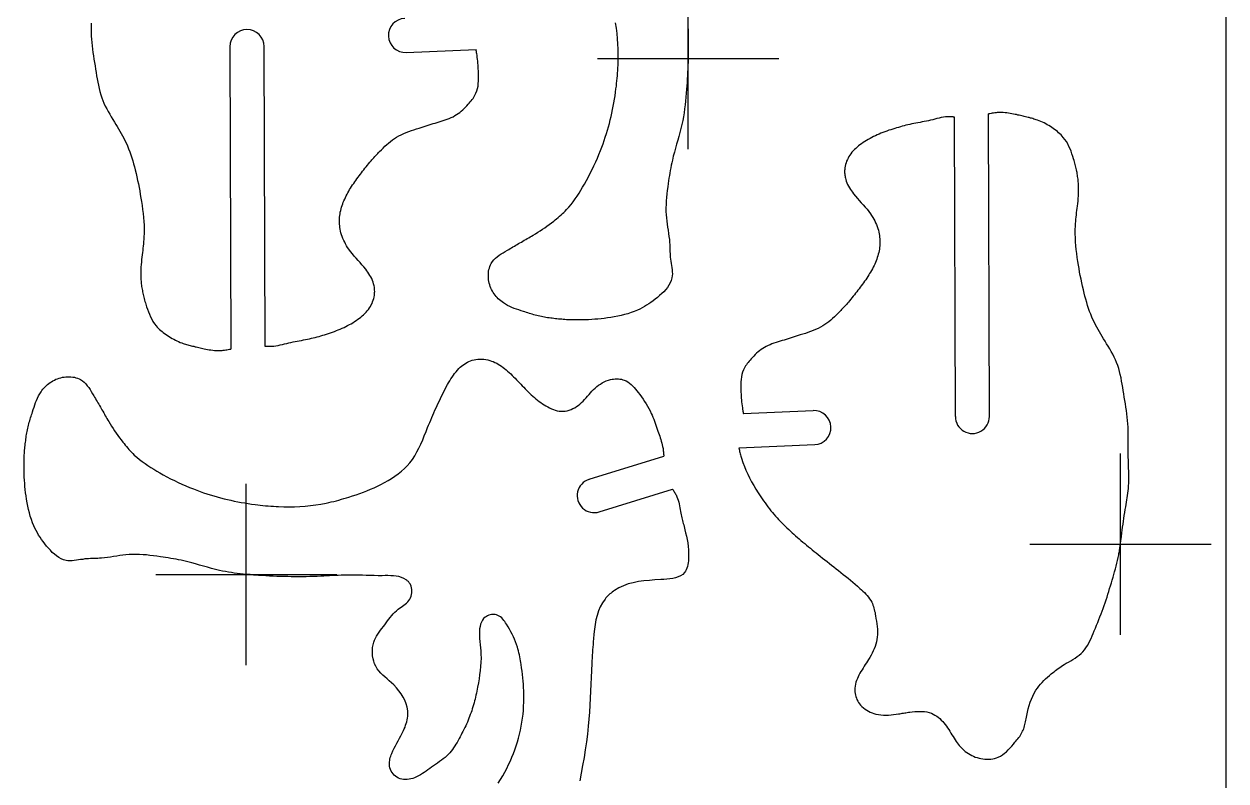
# Model space of a CAD drawing. Extents: x -0.1 to 30, y 0 to 26.6.
# Drawn here: x 16.73 to 30, y 10.55 to 18.9 of the extents above; entities that cross this region are included whole.
import ezdxf

# ---------------------------------------------------------------- set-up
doc = ezdxf.new("R2010")
doc.units = 0
doc.header["$MEASUREMENT"] = 0
doc.header["$PDMODE"] = 2
doc.layers.add('CK_LEVEL_1', color=7, linetype='CONTINUOUS')

msp = doc.modelspace()

# ---------------------------------------------------------------- linework, layer by layer
at = {"layer": 'CK_LEVEL_1', "color": 3, "linetype": 'CONTINUOUS'}
for p, q in [((30, 24), (30, 0)), ((19.006, 18.651), (19.014, 15.314)), ((19.381, 18.652), (19.39, 15.348)), ((20.951, 18.587), (21.722, 18.621)), ((27.013, 14.571), (27.005, 17.874)), ((27.389, 14.572), (27.38, 17.909)), ((25.444, 14.635), (24.673, 14.601)), ((25.46, 14.26), (24.622, 14.223)), ((22.97, 13.878), (23.796, 14.133)), ((23.081, 13.519), (23.891, 13.77))]:
    msp.add_line(p, q, dxfattribs=at)
for points in [[(17.474, 18.912), (17.474, 18.876), (17.474, 18.84), (17.474, 18.804), (17.475, 18.768), (17.477, 18.732), (17.48, 18.696), (17.484, 18.659), (17.488, 18.622), (17.493, 18.586), (17.499, 18.549), (17.505, 18.512), (17.511, 18.476), (17.517, 18.439), (17.523, 18.402), (17.529, 18.367), (17.534, 18.331), (17.54, 18.295), (17.546, 18.26), (17.553, 18.225), (17.561, 18.19), (17.569, 18.155), (17.579, 18.121), (17.59, 18.088), (17.602, 18.056), (17.615, 18.026), (17.629, 17.995), (17.645, 17.965), (17.661, 17.936), (17.678, 17.906), (17.695, 17.877), (17.712, 17.848), (17.73, 17.819), (17.745, 17.794), (17.761, 17.769), (17.776, 17.744), (17.791, 17.718), (17.805, 17.693), (17.82, 17.667), (17.833, 17.641), (17.847, 17.615), (17.859, 17.589), (17.873, 17.557), (17.887, 17.525), (17.899, 17.492), (17.911, 17.459), (17.922, 17.426), (17.932, 17.392), (17.942, 17.359), (17.951, 17.325), (17.959, 17.291), (17.969, 17.252), (17.978, 17.214), (17.986, 17.175), (17.995, 17.137), (18.002, 17.098), (18.01, 17.059), (18.016, 17.02), (18.023, 16.981), (18.029, 16.942), (18.036, 16.898), (18.041, 16.855), (18.047, 16.811), (18.051, 16.767), (18.054, 16.723), (18.057, 16.68), (18.058, 16.636), (18.058, 16.592), (18.056, 16.548), (18.055, 16.524), (18.053, 16.5), (18.051, 16.476), (18.048, 16.451), (18.045, 16.427), (18.043, 16.403), (18.04, 16.379), (18.037, 16.354), (18.034, 16.33), (18.031, 16.302), (18.028, 16.274), (18.025, 16.246), (18.023, 16.218), (18.022, 16.19), (18.021, 16.162), (18.021, 16.134), (18.021, 16.106), (18.023, 16.078), (18.024, 16.063), (18.026, 16.048), (18.027, 16.034), (18.029, 16.019), (18.031, 16.005), (18.033, 15.99), (18.036, 15.976), (18.039, 15.962), (18.041, 15.947), (18.045, 15.932), (18.048, 15.917), (18.052, 15.901), (18.055, 15.886), (18.059, 15.871), (18.063, 15.856), (18.067, 15.841), (18.072, 15.826), (18.076, 15.81), (18.085, 15.782), (18.094, 15.754), (18.105, 15.726), (18.116, 15.698), (18.128, 15.671), (18.142, 15.645), (18.156, 15.62), (18.172, 15.595), (18.19, 15.572), (18.202, 15.558), (18.215, 15.545), (18.228, 15.532), (18.242, 15.52), (18.256, 15.508), (18.27, 15.497), (18.285, 15.486), (18.301, 15.475), (18.316, 15.464), (18.333, 15.453), (18.35, 15.443), (18.367, 15.433), (18.385, 15.423), (18.403, 15.414), (18.421, 15.405), (18.439, 15.397), (18.457, 15.389), (18.476, 15.382), (18.489, 15.378), (18.501, 15.373), (18.514, 15.369), (18.527, 15.365), (18.54, 15.362), (18.553, 15.358), (18.566, 15.355), (18.579, 15.352), (18.592, 15.348), (18.606, 15.345), (18.62, 15.341), (18.634, 15.338), (18.649, 15.335), (18.663, 15.331), (18.677, 15.328), (18.691, 15.325), (18.706, 15.322), (18.72, 15.319), (18.739, 15.315), (18.758, 15.311), (18.777, 15.308), (18.796, 15.305), (18.815, 15.303), (18.834, 15.3), (18.853, 15.299), (18.872, 15.298), (18.891, 15.298), (18.905, 15.299), (18.918, 15.3), (18.932, 15.301), (18.946, 15.303), (18.96, 15.305), (18.973, 15.307), (18.987, 15.309), (19.001, 15.312), (19.014, 15.314)], [(24.059, 18.912), (24.06, 18.871), (24.062, 18.83), (24.063, 18.79), (24.064, 18.749), (24.064, 18.708), (24.065, 18.668), (24.065, 18.627), (24.064, 18.587), (24.064, 18.546), (24.064, 18.543), (24.064, 18.54), (24.063, 18.538), (24.063, 18.535), (24.063, 18.532), (24.063, 18.529), (24.063, 18.526), (24.063, 18.523), (24.063, 18.52)], [(19.39, 15.348), (19.395, 15.348), (19.401, 15.347), (19.407, 15.347), (19.412, 15.346), (19.418, 15.346), (19.424, 15.345), (19.429, 15.345), (19.435, 15.345), (19.441, 15.345), (19.465, 15.345), (19.489, 15.347), (19.513, 15.35), (19.537, 15.355), (19.56, 15.36), (19.584, 15.365), (19.608, 15.371), (19.632, 15.377), (19.655, 15.383), (19.679, 15.388), (19.702, 15.393), (19.725, 15.398), (19.748, 15.402), (19.771, 15.407), (19.794, 15.411), (19.817, 15.415), (19.84, 15.42), (19.863, 15.425), (19.884, 15.429), (19.905, 15.434), (19.926, 15.439), (19.947, 15.444), (19.968, 15.45), (19.989, 15.455), (20.009, 15.461), (20.03, 15.467), (20.051, 15.473), (20.073, 15.48), (20.095, 15.487), (20.116, 15.495), (20.138, 15.502), (20.159, 15.51), (20.181, 15.519), (20.202, 15.527), (20.223, 15.536), (20.244, 15.545), (20.265, 15.554), (20.285, 15.564), (20.304, 15.574), (20.324, 15.584), (20.343, 15.595), (20.362, 15.606), (20.381, 15.618), (20.4, 15.63), (20.418, 15.643), (20.434, 15.655), (20.45, 15.667), (20.466, 15.68), (20.481, 15.693), (20.495, 15.707), (20.509, 15.721), (20.522, 15.737), (20.535, 15.752), (20.546, 15.769), (20.556, 15.785), (20.565, 15.801), (20.574, 15.818), (20.581, 15.835), (20.587, 15.853), (20.593, 15.871), (20.597, 15.889), (20.6, 15.908), (20.603, 15.926), (20.603, 15.938), (20.604, 15.951), (20.603, 15.963), (20.603, 15.975), (20.601, 15.987), (20.6, 15.999), (20.598, 16.011), (20.595, 16.023), (20.592, 16.035), (20.586, 16.054), (20.579, 16.073), (20.57, 16.092), (20.561, 16.11), (20.551, 16.128), (20.54, 16.145), (20.529, 16.162), (20.517, 16.179), (20.505, 16.195), (20.484, 16.221), (20.463, 16.245), (20.442, 16.269), (20.42, 16.293), (20.399, 16.317), (20.377, 16.341), (20.357, 16.366), (20.337, 16.391), (20.318, 16.417), (20.305, 16.435), (20.293, 16.454), (20.282, 16.474), (20.272, 16.494), (20.262, 16.514), (20.253, 16.534), (20.245, 16.555), (20.238, 16.576), (20.231, 16.598), (20.227, 16.617), (20.223, 16.636), (20.22, 16.655), (20.217, 16.674), (20.215, 16.693), (20.214, 16.712), (20.214, 16.731), (20.215, 16.751), (20.216, 16.77), (20.218, 16.788), (20.221, 16.807), (20.224, 16.826), (20.228, 16.844), (20.233, 16.862), (20.238, 16.88), (20.243, 16.898), (20.25, 16.916), (20.256, 16.934), (20.264, 16.952), (20.272, 16.97), (20.28, 16.988), (20.289, 17.005), (20.298, 17.023), (20.307, 17.04), (20.317, 17.057), (20.327, 17.074), (20.338, 17.091), (20.349, 17.108), (20.36, 17.125), (20.372, 17.143), (20.384, 17.159), (20.396, 17.176), (20.408, 17.193), (20.42, 17.21), (20.432, 17.226), (20.445, 17.243), (20.458, 17.26), (20.47, 17.276), (20.483, 17.293), (20.496, 17.309), (20.509, 17.326), (20.523, 17.342), (20.536, 17.358), (20.549, 17.375), (20.563, 17.391), (20.573, 17.402), (20.584, 17.414), (20.594, 17.426), (20.604, 17.438), (20.615, 17.449), (20.626, 17.461), (20.637, 17.472), (20.647, 17.484), (20.658, 17.495), (20.677, 17.514), (20.697, 17.533), (20.717, 17.552), (20.737, 17.571), (20.757, 17.588), (20.778, 17.605), (20.8, 17.622), (20.822, 17.637), (20.845, 17.652), (20.871, 17.666), (20.897, 17.68), (20.924, 17.692), (20.952, 17.704), (20.98, 17.715), (21.008, 17.725), (21.037, 17.734), (21.065, 17.744), (21.094, 17.753), (21.116, 17.76), (21.138, 17.767), (21.16, 17.774), (21.182, 17.781), (21.205, 17.788), (21.227, 17.795), (21.249, 17.802), (21.271, 17.808), (21.293, 17.815), (21.316, 17.822), (21.338, 17.829), (21.361, 17.836), (21.383, 17.843), (21.405, 17.851), (21.427, 17.859), (21.448, 17.868), (21.469, 17.878), (21.489, 17.89), (21.507, 17.901), (21.525, 17.913), (21.542, 17.926), (21.559, 17.939), (21.575, 17.954), (21.591, 17.969), (21.607, 17.984), (21.622, 18), (21.637, 18.016), (21.648, 18.029), (21.659, 18.041), (21.669, 18.054), (21.679, 18.067), (21.689, 18.081), (21.698, 18.094), (21.706, 18.108), (21.714, 18.123), (21.721, 18.137), (21.731, 18.163), (21.738, 18.189), (21.744, 18.215), (21.747, 18.243), (21.749, 18.271), (21.75, 18.299), (21.75, 18.327), (21.749, 18.355), (21.748, 18.383), (21.747, 18.405), (21.746, 18.427), (21.744, 18.448), (21.742, 18.469), (21.741, 18.491), (21.738, 18.512), (21.736, 18.533), (21.733, 18.554), (21.73, 18.575), (21.729, 18.58), (21.728, 18.586), (21.727, 18.591), (21.726, 18.596), (21.726, 18.601), (21.725, 18.606), (21.724, 18.611), (21.723, 18.616), (21.722, 18.621)], [(28.835, 13.163), (28.837, 13.177), (28.839, 13.191), (28.84, 13.204), (28.842, 13.218), (28.844, 13.231), (28.846, 13.245), (28.847, 13.258), (28.849, 13.272), (28.851, 13.286), (28.855, 13.318), (28.859, 13.35), (28.864, 13.383), (28.869, 13.415), (28.873, 13.447), (28.878, 13.479), (28.883, 13.512), (28.889, 13.544), (28.894, 13.576), (28.898, 13.601), (28.902, 13.626), (28.906, 13.651), (28.91, 13.675), (28.914, 13.7), (28.918, 13.725), (28.921, 13.75), (28.923, 13.775), (28.926, 13.8), (28.928, 13.841), (28.929, 13.881), (28.929, 13.922), (28.928, 13.963), (28.926, 14.003), (28.925, 14.044), (28.923, 14.085), (28.922, 14.126), (28.92, 14.167), (28.92, 14.203), (28.92, 14.239), (28.92, 14.275), (28.921, 14.311), (28.921, 14.347), (28.921, 14.383), (28.92, 14.419), (28.919, 14.454), (28.917, 14.49), (28.914, 14.527), (28.911, 14.564), (28.906, 14.6), (28.901, 14.637), (28.896, 14.674), (28.89, 14.71), (28.884, 14.747), (28.878, 14.784), (28.872, 14.82), (28.866, 14.856), (28.86, 14.892), (28.855, 14.927), (28.848, 14.962), (28.842, 14.998), (28.834, 15.033), (28.825, 15.067), (28.816, 15.101), (28.805, 15.135), (28.793, 15.166), (28.779, 15.197), (28.765, 15.227), (28.75, 15.257), (28.734, 15.287), (28.717, 15.316), (28.7, 15.345), (28.682, 15.374), (28.665, 15.403), (28.649, 15.428), (28.634, 15.454), (28.619, 15.479), (28.604, 15.504), (28.589, 15.53), (28.575, 15.555), (28.561, 15.581), (28.548, 15.607), (28.535, 15.634), (28.521, 15.665), (28.508, 15.698), (28.495, 15.73), (28.484, 15.763), (28.473, 15.797), (28.463, 15.83), (28.453, 15.864), (28.444, 15.898), (28.435, 15.932), (28.426, 15.97), (28.417, 16.009), (28.408, 16.047), (28.4, 16.086), (28.392, 16.125), (28.385, 16.164), (28.378, 16.203), (28.372, 16.242), (28.365, 16.281), (28.359, 16.324), (28.353, 16.368), (28.348, 16.412), (28.344, 16.455), (28.34, 16.499), (28.338, 16.543), (28.337, 16.587), (28.337, 16.631), (28.338, 16.674), (28.34, 16.699), (28.342, 16.723), (28.344, 16.747), (28.346, 16.771), (28.349, 16.795), (28.352, 16.82), (28.355, 16.844), (28.358, 16.868), (28.361, 16.892), (28.364, 16.92), (28.367, 16.948), (28.369, 16.976), (28.371, 17.005), (28.373, 17.033), (28.374, 17.061), (28.374, 17.089), (28.373, 17.117), (28.372, 17.145), (28.37, 17.16), (28.369, 17.174), (28.367, 17.189), (28.365, 17.203), (28.363, 17.218), (28.361, 17.232), (28.359, 17.247), (28.356, 17.261), (28.353, 17.275), (28.35, 17.291), (28.347, 17.306), (28.343, 17.321), (28.339, 17.336), (28.335, 17.351), (28.331, 17.367), (28.327, 17.382), (28.323, 17.397), (28.318, 17.412), (28.31, 17.441), (28.3, 17.469), (28.29, 17.497), (28.279, 17.524), (28.266, 17.551), (28.253, 17.578), (28.238, 17.603), (28.222, 17.627), (28.204, 17.65), (28.192, 17.664), (28.18, 17.677), (28.166, 17.69), (28.153, 17.702), (28.139, 17.714), (28.124, 17.726), (28.109, 17.737), (28.094, 17.748), (28.079, 17.758), (28.062, 17.769), (28.044, 17.78), (28.027, 17.79), (28.01, 17.799), (27.992, 17.809), (27.974, 17.817), (27.956, 17.826), (27.937, 17.833), (27.919, 17.841), (27.906, 17.845), (27.893, 17.849), (27.88, 17.853), (27.868, 17.857), (27.855, 17.861), (27.842, 17.864), (27.829, 17.868), (27.816, 17.871), (27.803, 17.874), (27.789, 17.878), (27.774, 17.881), (27.76, 17.885), (27.746, 17.888), (27.732, 17.891), (27.717, 17.894), (27.703, 17.897), (27.689, 17.901), (27.674, 17.904), (27.656, 17.907), (27.637, 17.911), (27.618, 17.914), (27.599, 17.917), (27.58, 17.92), (27.561, 17.922), (27.542, 17.923), (27.523, 17.924), (27.504, 17.924), (27.49, 17.924), (27.476, 17.923), (27.462, 17.921), (27.449, 17.92), (27.435, 17.918), (27.421, 17.916), (27.408, 17.913), (27.394, 17.911), (27.38, 17.909)], [(27.005, 17.874), (26.999, 17.875), (26.994, 17.875), (26.988, 17.876), (26.982, 17.876), (26.977, 17.877), (26.971, 17.877), (26.965, 17.878), (26.96, 17.878), (26.954, 17.878), (26.93, 17.877), (26.906, 17.876), (26.882, 17.872), (26.858, 17.868), (26.834, 17.863), (26.81, 17.857), (26.787, 17.851), (26.763, 17.845), (26.739, 17.84), (26.716, 17.834), (26.693, 17.829), (26.67, 17.825), (26.647, 17.82), (26.623, 17.816), (26.6, 17.812), (26.577, 17.807), (26.554, 17.803), (26.531, 17.798), (26.51, 17.793), (26.489, 17.789), (26.468, 17.784), (26.447, 17.778), (26.427, 17.773), (26.406, 17.767), (26.385, 17.761), (26.364, 17.755), (26.344, 17.749), (26.322, 17.742), (26.3, 17.735), (26.278, 17.728), (26.257, 17.72), (26.235, 17.712), (26.214, 17.704), (26.192, 17.695), (26.171, 17.687), (26.15, 17.677), (26.13, 17.668), (26.11, 17.659), (26.09, 17.649), (26.071, 17.638), (26.051, 17.628), (26.032, 17.616), (26.013, 17.605), (25.995, 17.593), (25.976, 17.58), (25.96, 17.568), (25.944, 17.556), (25.929, 17.543), (25.914, 17.529), (25.899, 17.516), (25.885, 17.501), (25.872, 17.486), (25.86, 17.47), (25.848, 17.454), (25.838, 17.438), (25.829, 17.422), (25.821, 17.405), (25.813, 17.387), (25.807, 17.37), (25.802, 17.352), (25.797, 17.333), (25.794, 17.315), (25.792, 17.296), (25.791, 17.284), (25.791, 17.272), (25.791, 17.26), (25.792, 17.247), (25.793, 17.235), (25.795, 17.223), (25.797, 17.211), (25.8, 17.199), (25.803, 17.187), (25.809, 17.168), (25.816, 17.149), (25.824, 17.131), (25.833, 17.112), (25.843, 17.095), (25.854, 17.077), (25.866, 17.06), (25.877, 17.044), (25.89, 17.027), (25.91, 17.002), (25.931, 16.977), (25.953, 16.953), (25.974, 16.929), (25.996, 16.905), (26.017, 16.881), (26.038, 16.857), (26.058, 16.831), (26.077, 16.806), (26.089, 16.787), (26.101, 16.768), (26.112, 16.749), (26.123, 16.729), (26.133, 16.709), (26.142, 16.688), (26.15, 16.667), (26.157, 16.646), (26.163, 16.625), (26.168, 16.606), (26.172, 16.587), (26.175, 16.568), (26.177, 16.549), (26.179, 16.53), (26.18, 16.51), (26.18, 16.491), (26.18, 16.472), (26.179, 16.453), (26.177, 16.434), (26.174, 16.416), (26.171, 16.397), (26.167, 16.379), (26.162, 16.36), (26.157, 16.342), (26.151, 16.324), (26.145, 16.307), (26.138, 16.289), (26.131, 16.271), (26.123, 16.253), (26.115, 16.235), (26.106, 16.217), (26.097, 16.2), (26.087, 16.182), (26.077, 16.165), (26.067, 16.148), (26.057, 16.132), (26.046, 16.114), (26.034, 16.097), (26.023, 16.08), (26.011, 16.063), (25.999, 16.046), (25.987, 16.029), (25.975, 16.013), (25.962, 15.996), (25.95, 15.98), (25.937, 15.963), (25.924, 15.946), (25.911, 15.93), (25.898, 15.913), (25.885, 15.897), (25.872, 15.88), (25.859, 15.864), (25.845, 15.848), (25.832, 15.832), (25.821, 15.82), (25.811, 15.808), (25.801, 15.797), (25.79, 15.785), (25.779, 15.773), (25.769, 15.762), (25.758, 15.75), (25.747, 15.739), (25.736, 15.728), (25.717, 15.708), (25.698, 15.689), (25.678, 15.67), (25.658, 15.652), (25.637, 15.634), (25.616, 15.617), (25.595, 15.601), (25.573, 15.585), (25.55, 15.571), (25.524, 15.556), (25.497, 15.543), (25.47, 15.53), (25.443, 15.519), (25.415, 15.508), (25.386, 15.498), (25.358, 15.488), (25.329, 15.479), (25.301, 15.47), (25.278, 15.463), (25.256, 15.456), (25.234, 15.449), (25.212, 15.442), (25.19, 15.435), (25.168, 15.428), (25.146, 15.421), (25.123, 15.414), (25.101, 15.408), (25.079, 15.401), (25.056, 15.394), (25.034, 15.387), (25.011, 15.38), (24.989, 15.372), (24.968, 15.363), (24.946, 15.354), (24.926, 15.344), (24.905, 15.333), (24.887, 15.322), (24.869, 15.31), (24.852, 15.297), (24.835, 15.283), (24.819, 15.269), (24.803, 15.254), (24.788, 15.238), (24.773, 15.223), (24.758, 15.206), (24.747, 15.194), (24.736, 15.181), (24.725, 15.168), (24.715, 15.155), (24.706, 15.142), (24.696, 15.128), (24.688, 15.114), (24.68, 15.1), (24.673, 15.085), (24.664, 15.06), (24.656, 15.034), (24.651, 15.007), (24.647, 14.98), (24.645, 14.952), (24.644, 14.924), (24.644, 14.896), (24.645, 14.867), (24.646, 14.839), (24.648, 14.818), (24.649, 14.796), (24.65, 14.774), (24.652, 14.753), (24.654, 14.732), (24.656, 14.711), (24.659, 14.689), (24.662, 14.668), (24.665, 14.647), (24.666, 14.642), (24.666, 14.637), (24.667, 14.632), (24.668, 14.627), (24.669, 14.622), (24.67, 14.616), (24.671, 14.611), (24.672, 14.606), (24.673, 14.601)], [(23.891, 13.77), (23.897, 13.761), (23.903, 13.752), (23.908, 13.742), (23.914, 13.733), (23.919, 13.724), (23.925, 13.714), (23.93, 13.705), (23.934, 13.695), (23.939, 13.685), (23.946, 13.666), (23.953, 13.646), (23.959, 13.626), (23.964, 13.606), (23.968, 13.586), (23.972, 13.565), (23.976, 13.544), (23.98, 13.524), (23.984, 13.503), (23.988, 13.487), (23.991, 13.47), (23.995, 13.454), (23.999, 13.438), (24.002, 13.422), (24.006, 13.406), (24.01, 13.39), (24.014, 13.375), (24.018, 13.359), (24.028, 13.322), (24.036, 13.286), (24.045, 13.25), (24.052, 13.213), (24.059, 13.176), (24.064, 13.138), (24.067, 13.1), (24.069, 13.061), (24.069, 13.021), (24.068, 13), (24.066, 12.979), (24.064, 12.958), (24.06, 12.937), (24.055, 12.917), (24.049, 12.898), (24.042, 12.88), (24.033, 12.863), (24.022, 12.848), (24.003, 12.829), (23.98, 12.813), (23.954, 12.801), (23.925, 12.792), (23.895, 12.785), (23.863, 12.78), (23.829, 12.777), (23.795, 12.774), (23.762, 12.772), (23.697, 12.768), (23.635, 12.763), (23.574, 12.757), (23.515, 12.749), (23.458, 12.737), (23.403, 12.723), (23.35, 12.704), (23.299, 12.68), (23.25, 12.651), (23.238, 12.642), (23.225, 12.633), (23.213, 12.623), (23.2, 12.613), (23.189, 12.603), (23.177, 12.592), (23.166, 12.58), (23.156, 12.569), (23.146, 12.557), (23.117, 12.516), (23.093, 12.472), (23.073, 12.425), (23.058, 12.377), (23.046, 12.327), (23.036, 12.275), (23.029, 12.223), (23.023, 12.171), (23.019, 12.119), (23.016, 12.088), (23.014, 12.057), (23.011, 12.027), (23.009, 11.996), (23.007, 11.966), (23.005, 11.936), (23.003, 11.906), (23.002, 11.876), (23, 11.846), (22.996, 11.769), (22.993, 11.693), (22.989, 11.616), (22.986, 11.539), (22.982, 11.462), (22.978, 11.385), (22.973, 11.308), (22.967, 11.231), (22.96, 11.154), (22.951, 11.067), (22.94, 10.98), (22.927, 10.894), (22.914, 10.808), (22.899, 10.722), (22.884, 10.636), (22.868, 10.55)], [(21.968, 10.527), (21.993, 10.566), (22.017, 10.607), (22.039, 10.647), (22.061, 10.688), (22.082, 10.73), (22.101, 10.771), (22.119, 10.812), (22.136, 10.853), (22.152, 10.895), (22.166, 10.937), (22.18, 10.98), (22.192, 11.023), (22.203, 11.066), (22.213, 11.109), (22.222, 11.153), (22.229, 11.197), (22.236, 11.241), (22.241, 11.285), (22.245, 11.329), (22.247, 11.374), (22.249, 11.418), (22.25, 11.463), (22.25, 11.507), (22.249, 11.543), (22.247, 11.58), (22.245, 11.616), (22.242, 11.652), (22.238, 11.689), (22.234, 11.725), (22.23, 11.761), (22.225, 11.797), (22.22, 11.834), (22.216, 11.855), (22.213, 11.877), (22.209, 11.899), (22.205, 11.921), (22.2, 11.942), (22.195, 11.964), (22.19, 11.985), (22.185, 12.006), (22.179, 12.027), (22.169, 12.056), (22.159, 12.084), (22.148, 12.113), (22.135, 12.141), (22.122, 12.168), (22.108, 12.196), (22.093, 12.223), (22.076, 12.251), (22.059, 12.278), (22.049, 12.293), (22.039, 12.308), (22.028, 12.322), (22.017, 12.335), (22.005, 12.348), (21.992, 12.359), (21.979, 12.368), (21.964, 12.376), (21.949, 12.382), (21.935, 12.385), (21.921, 12.387), (21.906, 12.387), (21.891, 12.385), (21.877, 12.382), (21.863, 12.378), (21.849, 12.373), (21.836, 12.366), (21.824, 12.358), (21.806, 12.342), (21.792, 12.323), (21.781, 12.302), (21.772, 12.279), (21.766, 12.254), (21.762, 12.228), (21.759, 12.202), (21.759, 12.176), (21.759, 12.149), (21.76, 12.131), (21.761, 12.113), (21.763, 12.096), (21.765, 12.078), (21.767, 12.061), (21.769, 12.044), (21.771, 12.027), (21.772, 12.01), (21.774, 11.993), (21.776, 11.949), (21.777, 11.904), (21.776, 11.859), (21.773, 11.813), (21.768, 11.768), (21.762, 11.722), (21.756, 11.677), (21.748, 11.631), (21.74, 11.586), (21.735, 11.564), (21.731, 11.542), (21.726, 11.52), (21.721, 11.498), (21.716, 11.476), (21.711, 11.454), (21.706, 11.433), (21.7, 11.411), (21.694, 11.389), (21.688, 11.368), (21.681, 11.346), (21.674, 11.325), (21.667, 11.304), (21.659, 11.283), (21.651, 11.261), (21.643, 11.241), (21.635, 11.22), (21.626, 11.199), (21.617, 11.178), (21.608, 11.158), (21.598, 11.138), (21.588, 11.117), (21.578, 11.097), (21.567, 11.077), (21.557, 11.057), (21.546, 11.037), (21.535, 11.017), (21.523, 10.997), (21.512, 10.976), (21.5, 10.956), (21.488, 10.936), (21.475, 10.917), (21.462, 10.898), (21.448, 10.88), (21.433, 10.862), (21.418, 10.845), (21.399, 10.827), (21.38, 10.81), (21.36, 10.794), (21.339, 10.778), (21.318, 10.763), (21.296, 10.748), (21.274, 10.733), (21.253, 10.718), (21.231, 10.703), (21.211, 10.688), (21.191, 10.674), (21.171, 10.659), (21.151, 10.645), (21.131, 10.631), (21.11, 10.618), (21.088, 10.605), (21.066, 10.594), (21.043, 10.585), (21.023, 10.578), (21.004, 10.572), (20.983, 10.568), (20.963, 10.566), (20.943, 10.565), (20.922, 10.566), (20.903, 10.569), (20.884, 10.574), (20.865, 10.581), (20.849, 10.59), (20.834, 10.601), (20.82, 10.614), (20.807, 10.628), (20.796, 10.643), (20.786, 10.659), (20.778, 10.676), (20.772, 10.694), (20.768, 10.712), (20.766, 10.728), (20.766, 10.744), (20.767, 10.76), (20.769, 10.776), (20.772, 10.791), (20.776, 10.807), (20.781, 10.823), (20.786, 10.838), (20.792, 10.853), (20.805, 10.882), (20.818, 10.911), (20.833, 10.939), (20.848, 10.967), (20.863, 10.994), (20.878, 11.021), (20.893, 11.049), (20.907, 11.077), (20.921, 11.105), (20.93, 11.125), (20.938, 11.144), (20.945, 11.164), (20.952, 11.183), (20.958, 11.204), (20.962, 11.224), (20.966, 11.244), (20.969, 11.264), (20.97, 11.285), (20.968, 11.324), (20.962, 11.363), (20.951, 11.402), (20.936, 11.44), (20.917, 11.476), (20.895, 11.512), (20.87, 11.546), (20.843, 11.579), (20.814, 11.609), (20.79, 11.632), (20.765, 11.654), (20.741, 11.676), (20.716, 11.697), (20.693, 11.718), (20.671, 11.74), (20.65, 11.764), (20.631, 11.788), (20.615, 11.815), (20.603, 11.841), (20.593, 11.87), (20.585, 11.899), (20.58, 11.929), (20.578, 11.96), (20.578, 11.991), (20.581, 12.021), (20.586, 12.051), (20.594, 12.08), (20.603, 12.104), (20.614, 12.127), (20.625, 12.149), (20.639, 12.171), (20.653, 12.192), (20.668, 12.213), (20.683, 12.233), (20.699, 12.254), (20.714, 12.274), (20.729, 12.294), (20.745, 12.315), (20.76, 12.335), (20.776, 12.355), (20.792, 12.374), (20.809, 12.393), (20.826, 12.411), (20.844, 12.428), (20.864, 12.444), (20.879, 12.456), (20.894, 12.467), (20.91, 12.478), (20.925, 12.489), (20.94, 12.501), (20.954, 12.513), (20.968, 12.526), (20.98, 12.54), (20.99, 12.555), (20.999, 12.571), (21.005, 12.589), (21.01, 12.607), (21.014, 12.626), (21.015, 12.645), (21.014, 12.664), (21.011, 12.682), (21.006, 12.7), (20.998, 12.717), (20.994, 12.724), (20.99, 12.73), (20.985, 12.737), (20.98, 12.743), (20.975, 12.749), (20.969, 12.754), (20.963, 12.759), (20.957, 12.764), (20.951, 12.769), (20.926, 12.784), (20.899, 12.796), (20.871, 12.804), (20.842, 12.809), (20.812, 12.813), (20.781, 12.814), (20.75, 12.815), (20.718, 12.815), (20.687, 12.814), (20.642, 12.814), (20.598, 12.815), (20.555, 12.816), (20.511, 12.817), (20.469, 12.819), (20.426, 12.82), (20.384, 12.821), (20.341, 12.821), (20.299, 12.821), (20.267, 12.821), (20.235, 12.82), (20.202, 12.818), (20.17, 12.817), (20.138, 12.815), (20.106, 12.814), (20.073, 12.812), (20.041, 12.81), (20.009, 12.809), (19.968, 12.807), (19.927, 12.805), (19.887, 12.804), (19.846, 12.803), (19.805, 12.803), (19.765, 12.803), (19.724, 12.803), (19.683, 12.803), (19.643, 12.804), (19.602, 12.804), (19.562, 12.806), (19.522, 12.807), (19.481, 12.809), (19.441, 12.811), (19.4, 12.813), (19.36, 12.816), (19.319, 12.818), (19.279, 12.821), (19.269, 12.822), (19.258, 12.823), (19.248, 12.824), (19.238, 12.825), (19.228, 12.826), (19.217, 12.826), (19.207, 12.827), (19.197, 12.828), (19.186, 12.829)]]:
    msp.add_lwpolyline(points, dxfattribs=at)
at = {"layer": 'CK_LEVEL_1', "color": 1, "linetype": 'CONTINUOUS'}
for points in [[(24.063, 18.52), (24.062, 18.483), (24.061, 18.445), (24.059, 18.408), (24.058, 18.37), (24.056, 18.333), (24.053, 18.295), (24.051, 18.257), (24.049, 18.22), (24.046, 18.182), (24.042, 18.139), (24.039, 18.095), (24.034, 18.051), (24.03, 18.008), (24.024, 17.965), (24.018, 17.921), (24.011, 17.878), (24.003, 17.835), (23.994, 17.793), (23.984, 17.749), (23.972, 17.705), (23.96, 17.661), (23.948, 17.618), (23.935, 17.574), (23.923, 17.531), (23.911, 17.487), (23.899, 17.443), (23.889, 17.399), (23.882, 17.371), (23.876, 17.343), (23.871, 17.314), (23.866, 17.285), (23.861, 17.257), (23.856, 17.228), (23.852, 17.199), (23.848, 17.17), (23.843, 17.141), (23.838, 17.103), (23.833, 17.065), (23.828, 17.026), (23.824, 16.988), (23.821, 16.949), (23.819, 16.911), (23.818, 16.872), (23.818, 16.834), (23.82, 16.795), (23.823, 16.761), (23.827, 16.727), (23.831, 16.693), (23.836, 16.659), (23.842, 16.625), (23.847, 16.591), (23.852, 16.558), (23.856, 16.524), (23.859, 16.49), (23.86, 16.47), (23.861, 16.45), (23.862, 16.429), (23.862, 16.409), (23.863, 16.389), (23.864, 16.369), (23.865, 16.348), (23.866, 16.328), (23.869, 16.307), (23.872, 16.284), (23.876, 16.26), (23.879, 16.236), (23.883, 16.213), (23.886, 16.19), (23.888, 16.166), (23.889, 16.144), (23.888, 16.121), (23.885, 16.099), (23.877, 16.072), (23.866, 16.045), (23.852, 16.02), (23.835, 15.995), (23.816, 15.971), (23.795, 15.948), (23.772, 15.926), (23.749, 15.905), (23.725, 15.884), (23.701, 15.865), (23.677, 15.847), (23.653, 15.83), (23.629, 15.813), (23.605, 15.798), (23.58, 15.783), (23.555, 15.769), (23.529, 15.756), (23.503, 15.744), (23.469, 15.73), (23.433, 15.717), (23.397, 15.705), (23.36, 15.695), (23.323, 15.685), (23.286, 15.677), (23.248, 15.67), (23.21, 15.664), (23.172, 15.658), (23.137, 15.653), (23.103, 15.649), (23.068, 15.646), (23.034, 15.643), (23, 15.641), (22.965, 15.639), (22.931, 15.637), (22.896, 15.636), (22.861, 15.636), (22.844, 15.636), (22.826, 15.636), (22.809, 15.636), (22.791, 15.636), (22.773, 15.637), (22.756, 15.638), (22.738, 15.638), (22.721, 15.639), (22.703, 15.64), (22.685, 15.641), (22.668, 15.643), (22.65, 15.644), (22.633, 15.646), (22.615, 15.648), (22.598, 15.649), (22.581, 15.652), (22.563, 15.654), (22.546, 15.656), (22.529, 15.659), (22.511, 15.661), (22.494, 15.664), (22.477, 15.667), (22.46, 15.67), (22.443, 15.674), (22.426, 15.678), (22.409, 15.681), (22.392, 15.685), (22.376, 15.69), (22.36, 15.694), (22.343, 15.699), (22.327, 15.704), (22.311, 15.709), (22.294, 15.714), (22.278, 15.719), (22.262, 15.724), (22.246, 15.729), (22.22, 15.738), (22.194, 15.746), (22.169, 15.755), (22.144, 15.764), (22.119, 15.774), (22.094, 15.785), (22.07, 15.797), (22.047, 15.81), (22.024, 15.824), (22.009, 15.835), (21.995, 15.846), (21.982, 15.857), (21.968, 15.869), (21.956, 15.882), (21.944, 15.896), (21.932, 15.91), (21.922, 15.924), (21.912, 15.939), (21.902, 15.955), (21.894, 15.971), (21.886, 15.988), (21.879, 16.006), (21.873, 16.023), (21.868, 16.042), (21.864, 16.06), (21.861, 16.079), (21.859, 16.098), (21.858, 16.116), (21.858, 16.135), (21.859, 16.154), (21.861, 16.173), (21.864, 16.191), (21.869, 16.209), (21.874, 16.227), (21.881, 16.244), (21.889, 16.26), (21.903, 16.28), (21.919, 16.3), (21.937, 16.318), (21.957, 16.334), (21.978, 16.35), (22, 16.364), (22.022, 16.378), (22.045, 16.392), (22.068, 16.405), (22.084, 16.415), (22.099, 16.424), (22.115, 16.433), (22.13, 16.442), (22.146, 16.451), (22.161, 16.46), (22.176, 16.469), (22.192, 16.478), (22.207, 16.487), (22.223, 16.496), (22.239, 16.506), (22.255, 16.515), (22.272, 16.524), (22.288, 16.533), (22.304, 16.542), (22.32, 16.552), (22.336, 16.561), (22.352, 16.57), (22.378, 16.586), (22.404, 16.603), (22.43, 16.619), (22.455, 16.636), (22.481, 16.654), (22.505, 16.672), (22.53, 16.69), (22.555, 16.708), (22.579, 16.727), (22.595, 16.74), (22.612, 16.753), (22.628, 16.767), (22.644, 16.781), (22.66, 16.795), (22.676, 16.809), (22.691, 16.823), (22.706, 16.838), (22.721, 16.853), (22.746, 16.881), (22.771, 16.91), (22.794, 16.94), (22.817, 16.971), (22.838, 17.002), (22.859, 17.034), (22.879, 17.067), (22.899, 17.1), (22.918, 17.133), (22.94, 17.173), (22.962, 17.214), (22.983, 17.254), (23.004, 17.296), (23.024, 17.337), (23.043, 17.379), (23.061, 17.421), (23.079, 17.463), (23.096, 17.505), (23.11, 17.542), (23.124, 17.579), (23.137, 17.617), (23.149, 17.654), (23.161, 17.692), (23.173, 17.729), (23.184, 17.767), (23.194, 17.805), (23.204, 17.843), (23.213, 17.881), (23.221, 17.919), (23.229, 17.957), (23.237, 17.995), (23.244, 18.033), (23.25, 18.072), (23.256, 18.11), (23.262, 18.148), (23.267, 18.187), (23.271, 18.216), (23.274, 18.244), (23.277, 18.273), (23.28, 18.302), (23.283, 18.331), (23.285, 18.36), (23.287, 18.389), (23.289, 18.417), (23.29, 18.446), (23.292, 18.505), (23.292, 18.563), (23.291, 18.622), (23.289, 18.681), (23.284, 18.739), (23.279, 18.797), (23.271, 18.855), (23.262, 18.913)], [(19.186, 12.829), (19.153, 12.832), (19.12, 12.836), (19.087, 12.84), (19.054, 12.844), (19.021, 12.849), (18.988, 12.854), (18.955, 12.86), (18.922, 12.866), (18.89, 12.873), (18.846, 12.883), (18.802, 12.895), (18.758, 12.907), (18.715, 12.919), (18.671, 12.932), (18.627, 12.944), (18.584, 12.956), (18.54, 12.968), (18.496, 12.979), (18.468, 12.985), (18.439, 12.991), (18.411, 12.996), (18.382, 13.001), (18.354, 13.006), (18.325, 13.011), (18.296, 13.015), (18.267, 13.02), (18.238, 13.024), (18.2, 13.029), (18.161, 13.034), (18.123, 13.039), (18.084, 13.043), (18.046, 13.046), (18.007, 13.048), (17.969, 13.049), (17.93, 13.049), (17.892, 13.047), (17.858, 13.045), (17.824, 13.041), (17.79, 13.036), (17.756, 13.031), (17.722, 13.025), (17.688, 13.02), (17.654, 13.016), (17.621, 13.012), (17.587, 13.008), (17.567, 13.007), (17.546, 13.006), (17.526, 13.006), (17.506, 13.005), (17.486, 13.004), (17.465, 13.003), (17.445, 13.002), (17.425, 13.001), (17.404, 12.999), (17.38, 12.995), (17.357, 12.992), (17.333, 12.988), (17.31, 12.984), (17.286, 12.981), (17.263, 12.979), (17.24, 12.978), (17.218, 12.979), (17.196, 12.982), (17.169, 12.99), (17.142, 13.001), (17.116, 13.015), (17.092, 13.032), (17.068, 13.051), (17.045, 13.072), (17.023, 13.095), (17.001, 13.118), (16.981, 13.142), (16.962, 13.166), (16.944, 13.19), (16.926, 13.214), (16.91, 13.238), (16.894, 13.262), (16.88, 13.287), (16.866, 13.312), (16.853, 13.338), (16.841, 13.364), (16.827, 13.399), (16.814, 13.434), (16.802, 13.47), (16.792, 13.507), (16.782, 13.544), (16.774, 13.581), (16.767, 13.619), (16.76, 13.657), (16.755, 13.695), (16.75, 13.73), (16.746, 13.764), (16.743, 13.799), (16.74, 13.833), (16.738, 13.868), (16.736, 13.902), (16.734, 13.937), (16.733, 13.971), (16.733, 14.006), (16.733, 14.023), (16.733, 14.041), (16.733, 14.059), (16.733, 14.076), (16.734, 14.094), (16.734, 14.111), (16.735, 14.129), (16.736, 14.147), (16.737, 14.164), (16.738, 14.182), (16.739, 14.199), (16.741, 14.217), (16.743, 14.234), (16.744, 14.252), (16.746, 14.269), (16.748, 14.287), (16.751, 14.304), (16.753, 14.321), (16.756, 14.339), (16.758, 14.356), (16.761, 14.373), (16.764, 14.39), (16.767, 14.407), (16.771, 14.424), (16.774, 14.441), (16.778, 14.458), (16.782, 14.475), (16.787, 14.491), (16.791, 14.508), (16.796, 14.524), (16.8, 14.54), (16.805, 14.556), (16.81, 14.573), (16.816, 14.589), (16.821, 14.605), (16.826, 14.621), (16.834, 14.647), (16.843, 14.673), (16.852, 14.698), (16.861, 14.724), (16.871, 14.749), (16.882, 14.773), (16.894, 14.797), (16.907, 14.82), (16.921, 14.843), (16.931, 14.858), (16.942, 14.872), (16.954, 14.886), (16.966, 14.899), (16.979, 14.911), (16.992, 14.923), (17.006, 14.935), (17.021, 14.945), (17.036, 14.955), (17.052, 14.965), (17.068, 14.973), (17.085, 14.981), (17.103, 14.988), (17.12, 14.994), (17.138, 14.999), (17.157, 15.003), (17.175, 15.006), (17.194, 15.008), (17.213, 15.009), (17.232, 15.009), (17.251, 15.008), (17.27, 15.006), (17.288, 15.003), (17.306, 14.998), (17.324, 14.993), (17.34, 14.986), (17.356, 14.978), (17.377, 14.964), (17.397, 14.948), (17.414, 14.93), (17.431, 14.91), (17.447, 14.889), (17.461, 14.867), (17.475, 14.845), (17.489, 14.822), (17.502, 14.799), (17.511, 14.783), (17.521, 14.768), (17.53, 14.752), (17.539, 14.737), (17.548, 14.721), (17.557, 14.706), (17.566, 14.691), (17.575, 14.675), (17.584, 14.66), (17.593, 14.644), (17.602, 14.628), (17.612, 14.612), (17.621, 14.596), (17.63, 14.579), (17.639, 14.563), (17.648, 14.547), (17.658, 14.531), (17.667, 14.515), (17.683, 14.489), (17.7, 14.463), (17.716, 14.437), (17.733, 14.412), (17.751, 14.387), (17.768, 14.362), (17.786, 14.337), (17.805, 14.313), (17.824, 14.288), (17.837, 14.272), (17.85, 14.255), (17.864, 14.239), (17.877, 14.223), (17.891, 14.207), (17.906, 14.191), (17.92, 14.176), (17.935, 14.161), (17.95, 14.146), (17.978, 14.121), (18.007, 14.096), (18.037, 14.073), (18.068, 14.051), (18.099, 14.029), (18.131, 14.008), (18.164, 13.988), (18.197, 13.968), (18.23, 13.949), (18.27, 13.927), (18.31, 13.905), (18.351, 13.884), (18.392, 13.863), (18.434, 13.844), (18.475, 13.824), (18.517, 13.806), (18.56, 13.788), (18.602, 13.771), (18.639, 13.757), (18.676, 13.743), (18.713, 13.73), (18.751, 13.718), (18.788, 13.706), (18.826, 13.694), (18.864, 13.683), (18.902, 13.673), (18.94, 13.663), (18.978, 13.654), (19.016, 13.646), (19.054, 13.638), (19.092, 13.63), (19.13, 13.623), (19.169, 13.617), (19.207, 13.611), (19.245, 13.605), (19.284, 13.6), (19.312, 13.596), (19.341, 13.593), (19.37, 13.59), (19.399, 13.587), (19.428, 13.584), (19.456, 13.582), (19.485, 13.58), (19.514, 13.578), (19.543, 13.577), (19.602, 13.575), (19.66, 13.575), (19.719, 13.576), (19.777, 13.579), (19.836, 13.583), (19.894, 13.588), (19.952, 13.596), (20.01, 13.605), (20.067, 13.615), (20.096, 13.621), (20.124, 13.628), (20.152, 13.634), (20.18, 13.642), (20.208, 13.649), (20.236, 13.657), (20.264, 13.665), (20.291, 13.673), (20.319, 13.682), (20.359, 13.694), (20.399, 13.708), (20.439, 13.722), (20.479, 13.736), (20.518, 13.752), (20.558, 13.768), (20.596, 13.785), (20.635, 13.803), (20.673, 13.822), (20.713, 13.843), (20.752, 13.865), (20.79, 13.888), (20.827, 13.913), (20.863, 13.939), (20.898, 13.966), (20.931, 13.996), (20.962, 14.027), (20.99, 14.059), (21.019, 14.098), (21.046, 14.138), (21.07, 14.18), (21.092, 14.223), (21.113, 14.267), (21.133, 14.313), (21.151, 14.358), (21.17, 14.404), (21.188, 14.45), (21.199, 14.477), (21.211, 14.505), (21.222, 14.532), (21.234, 14.559), (21.245, 14.586), (21.257, 14.613), (21.269, 14.64), (21.281, 14.667), (21.293, 14.694), (21.305, 14.719), (21.317, 14.745), (21.329, 14.771), (21.341, 14.796), (21.354, 14.822), (21.367, 14.847), (21.38, 14.872), (21.393, 14.898), (21.407, 14.923), (21.419, 14.944), (21.432, 14.965), (21.444, 14.986), (21.458, 15.006), (21.472, 15.026), (21.486, 15.046), (21.501, 15.065), (21.517, 15.083), (21.534, 15.1), (21.548, 15.114), (21.563, 15.126), (21.578, 15.138), (21.594, 15.149), (21.61, 15.16), (21.626, 15.169), (21.643, 15.178), (21.661, 15.185), (21.679, 15.191), (21.7, 15.197), (21.721, 15.201), (21.743, 15.204), (21.765, 15.205), (21.787, 15.205), (21.808, 15.203), (21.83, 15.2), (21.852, 15.196), (21.873, 15.19), (21.893, 15.183), (21.912, 15.176), (21.931, 15.167), (21.95, 15.158), (21.968, 15.148), (21.986, 15.137), (22.003, 15.125), (22.02, 15.113), (22.036, 15.1), (22.054, 15.086), (22.071, 15.071), (22.088, 15.056), (22.105, 15.041), (22.121, 15.025), (22.137, 15.01), (22.153, 14.993), (22.169, 14.977), (22.185, 14.961), (22.201, 14.944), (22.217, 14.927), (22.233, 14.91), (22.249, 14.893), (22.266, 14.876), (22.282, 14.859), (22.299, 14.843), (22.315, 14.826), (22.332, 14.81), (22.349, 14.795), (22.366, 14.78), (22.383, 14.766), (22.4, 14.751), (22.418, 14.737), (22.436, 14.724), (22.455, 14.711), (22.474, 14.699), (22.494, 14.687), (22.514, 14.676), (22.534, 14.665), (22.555, 14.656), (22.576, 14.648), (22.597, 14.641), (22.619, 14.635), (22.641, 14.631), (22.663, 14.629), (22.685, 14.629), (22.706, 14.631), (22.728, 14.635), (22.75, 14.641), (22.771, 14.649), (22.791, 14.658), (22.812, 14.668), (22.831, 14.68), (22.85, 14.693), (22.867, 14.707), (22.886, 14.724), (22.904, 14.741), (22.92, 14.759), (22.937, 14.777), (22.953, 14.796), (22.969, 14.814), (22.985, 14.832), (23.001, 14.851), (23.019, 14.868), (23.036, 14.885), (23.055, 14.9), (23.075, 14.915), (23.095, 14.929), (23.116, 14.942), (23.137, 14.953), (23.16, 14.963), (23.183, 14.971), (23.207, 14.978), (23.224, 14.981), (23.241, 14.984), (23.258, 14.985), (23.276, 14.986), (23.293, 14.985), (23.31, 14.984), (23.327, 14.981), (23.343, 14.977), (23.359, 14.972), (23.379, 14.963), (23.398, 14.952), (23.417, 14.939), (23.434, 14.924), (23.451, 14.908), (23.467, 14.891), (23.482, 14.873), (23.497, 14.855), (23.512, 14.837), (23.531, 14.812), (23.549, 14.787), (23.566, 14.761), (23.583, 14.736), (23.599, 14.71), (23.615, 14.685), (23.629, 14.658), (23.643, 14.632), (23.656, 14.605), (23.665, 14.584), (23.674, 14.562), (23.683, 14.541), (23.691, 14.519), (23.699, 14.498), (23.707, 14.476), (23.715, 14.454), (23.722, 14.432), (23.73, 14.41), (23.737, 14.391), (23.743, 14.372), (23.75, 14.353), (23.756, 14.335), (23.762, 14.316), (23.767, 14.297), (23.773, 14.278), (23.777, 14.259), (23.782, 14.239), (23.784, 14.228), (23.786, 14.216), (23.788, 14.204), (23.789, 14.193), (23.791, 14.181), (23.792, 14.169), (23.793, 14.157), (23.795, 14.145), (23.796, 14.133)], [(24.622, 14.223), (24.625, 14.211), (24.629, 14.198), (24.632, 14.185), (24.635, 14.173), (24.638, 14.16), (24.642, 14.147), (24.645, 14.135), (24.649, 14.122), (24.653, 14.11), (24.668, 14.065), (24.684, 14.021), (24.702, 13.978), (24.722, 13.935), (24.742, 13.893), (24.764, 13.851), (24.788, 13.81), (24.812, 13.769), (24.836, 13.729), (24.851, 13.706), (24.866, 13.683), (24.881, 13.661), (24.896, 13.639), (24.912, 13.617), (24.927, 13.595), (24.944, 13.574), (24.96, 13.552), (24.977, 13.531), (24.993, 13.511), (25.01, 13.492), (25.027, 13.472), (25.045, 13.453), (25.062, 13.434), (25.08, 13.415), (25.098, 13.396), (25.116, 13.378), (25.135, 13.36), (25.154, 13.342), (25.173, 13.324), (25.192, 13.306), (25.211, 13.289), (25.23, 13.271), (25.25, 13.254), (25.269, 13.237), (25.289, 13.22), (25.309, 13.203), (25.329, 13.185), (25.35, 13.168), (25.371, 13.151), (25.392, 13.134), (25.413, 13.117), (25.433, 13.1), (25.454, 13.083), (25.476, 13.066), (25.497, 13.049), (25.522, 13.029), (25.547, 13.009), (25.572, 12.99), (25.597, 12.97), (25.622, 12.95), (25.647, 12.93), (25.672, 12.911), (25.697, 12.891), (25.722, 12.871), (25.749, 12.85), (25.775, 12.829), (25.802, 12.808), (25.829, 12.787), (25.855, 12.765), (25.882, 12.743), (25.908, 12.721), (25.934, 12.698), (25.96, 12.675), (25.977, 12.66), (25.993, 12.644), (26.01, 12.628), (26.025, 12.612), (26.04, 12.595), (26.054, 12.577), (26.067, 12.559), (26.079, 12.541), (26.09, 12.521), (26.097, 12.506), (26.103, 12.49), (26.109, 12.474), (26.114, 12.458), (26.118, 12.441), (26.122, 12.424), (26.126, 12.407), (26.129, 12.389), (26.132, 12.372), (26.137, 12.343), (26.142, 12.313), (26.146, 12.284), (26.149, 12.254), (26.152, 12.225), (26.152, 12.196), (26.152, 12.167), (26.15, 12.138), (26.146, 12.109), (26.141, 12.083), (26.134, 12.058), (26.126, 12.033), (26.116, 12.008), (26.106, 11.984), (26.095, 11.96), (26.082, 11.936), (26.069, 11.913), (26.056, 11.89), (26.044, 11.871), (26.032, 11.852), (26.019, 11.833), (26.007, 11.815), (25.995, 11.796), (25.983, 11.777), (25.971, 11.758), (25.96, 11.738), (25.949, 11.718), (25.94, 11.699), (25.931, 11.679), (25.923, 11.659), (25.916, 11.638), (25.91, 11.617), (25.906, 11.596), (25.903, 11.575), (25.902, 11.554), (25.903, 11.533), (25.906, 11.515), (25.909, 11.498), (25.914, 11.48), (25.92, 11.463), (25.927, 11.447), (25.936, 11.431), (25.945, 11.415), (25.956, 11.401), (25.967, 11.387), (25.982, 11.371), (25.998, 11.356), (26.016, 11.342), (26.034, 11.33), (26.053, 11.319), (26.073, 11.309), (26.093, 11.301), (26.114, 11.294), (26.135, 11.288), (26.163, 11.282), (26.19, 11.278), (26.218, 11.276), (26.246, 11.276), (26.275, 11.277), (26.303, 11.279), (26.331, 11.282), (26.359, 11.285), (26.387, 11.29), (26.4, 11.292), (26.414, 11.294), (26.427, 11.296), (26.441, 11.299), (26.455, 11.301), (26.468, 11.303), (26.482, 11.305), (26.496, 11.308), (26.509, 11.31), (26.536, 11.313), (26.564, 11.316), (26.591, 11.318), (26.619, 11.318), (26.646, 11.317), (26.673, 11.315), (26.699, 11.311), (26.725, 11.304), (26.75, 11.296), (26.769, 11.287), (26.788, 11.276), (26.807, 11.265), (26.824, 11.252), (26.841, 11.238), (26.857, 11.222), (26.873, 11.207), (26.887, 11.19), (26.901, 11.173), (26.915, 11.155), (26.928, 11.136), (26.94, 11.117), (26.952, 11.098), (26.964, 11.079), (26.975, 11.06), (26.987, 11.041), (26.999, 11.022), (27.011, 11.003), (27.022, 10.987), (27.033, 10.972), (27.044, 10.957), (27.056, 10.942), (27.068, 10.928), (27.081, 10.914), (27.094, 10.901), (27.108, 10.888), (27.122, 10.876), (27.139, 10.863), (27.157, 10.851), (27.175, 10.841), (27.194, 10.831), (27.213, 10.822), (27.233, 10.814), (27.253, 10.807), (27.274, 10.801), (27.295, 10.797), (27.317, 10.793), (27.339, 10.791), (27.36, 10.79), (27.382, 10.79), (27.404, 10.792), (27.425, 10.795), (27.446, 10.799), (27.466, 10.805), (27.486, 10.813), (27.51, 10.824), (27.533, 10.839), (27.555, 10.855), (27.576, 10.873), (27.596, 10.892), (27.616, 10.912), (27.635, 10.933), (27.653, 10.955), (27.671, 10.977), (27.682, 10.99), (27.693, 11.003), (27.703, 11.016), (27.713, 11.029), (27.723, 11.042), (27.732, 11.055), (27.74, 11.069), (27.748, 11.083), (27.755, 11.098), (27.762, 11.112), (27.767, 11.126), (27.772, 11.141), (27.776, 11.157), (27.78, 11.172), (27.784, 11.188), (27.787, 11.203), (27.79, 11.219), (27.793, 11.235), (27.801, 11.272), (27.809, 11.309), (27.818, 11.346), (27.829, 11.382), (27.84, 11.418), (27.853, 11.452), (27.867, 11.486), (27.884, 11.519), (27.902, 11.551), (27.918, 11.574), (27.934, 11.595), (27.951, 11.617), (27.97, 11.637), (27.989, 11.657), (28.009, 11.676), (28.03, 11.695), (28.051, 11.713), (28.072, 11.731), (28.087, 11.743), (28.102, 11.755), (28.118, 11.767), (28.133, 11.778), (28.149, 11.79), (28.165, 11.801), (28.181, 11.812), (28.197, 11.822), (28.213, 11.833), (28.237, 11.848), (28.262, 11.862), (28.286, 11.877), (28.31, 11.891), (28.334, 11.906), (28.357, 11.922), (28.379, 11.939), (28.4, 11.957), (28.419, 11.976), (28.438, 11.997), (28.455, 12.02), (28.471, 12.045), (28.486, 12.07), (28.499, 12.096), (28.512, 12.123), (28.524, 12.151), (28.536, 12.178), (28.547, 12.206), (28.56, 12.237), (28.572, 12.268), (28.585, 12.299), (28.597, 12.33), (28.609, 12.361), (28.621, 12.392), (28.633, 12.423), (28.644, 12.454), (28.655, 12.485), (28.666, 12.516), (28.677, 12.547), (28.687, 12.578), (28.697, 12.609), (28.707, 12.64), (28.716, 12.672), (28.726, 12.703), (28.735, 12.734), (28.745, 12.766), (28.754, 12.797), (28.763, 12.828), (28.771, 12.858), (28.78, 12.889), (28.788, 12.92), (28.796, 12.951), (28.803, 12.983), (28.81, 13.014), (28.816, 13.045), (28.819, 13.058), (28.821, 13.071), (28.823, 13.084), (28.825, 13.098), (28.827, 13.111), (28.829, 13.124), (28.831, 13.137), (28.833, 13.15), (28.835, 13.163)]]:
    msp.add_lwpolyline(points, dxfattribs=at)
at = {"layer": 'CK_LEVEL_1', "color": 3, "linetype": 'CONTINUOUS'}
for centre, start, end in [((20.943, 18.775), 92.5385, 272.5385), ((19.194, 18.651), 0.144, 180.144), ((25.452, 14.448), 272.5385, 452.5385), ((27.201, 14.571), 180.144, 360.144), ((23.026, 13.698), 107.1985, 287.1985)]:
    msp.add_arc(centre, 0.188, start, end, dxfattribs=at)
at = {"layer": 'CK_LEVEL_1', "color": 1, "linetype": 'CONTINUOUS'}
for p in [(24.063, 18.52), (28.835, 13.163), (19.186, 12.829)]:
    msp.add_point(p, dxfattribs=at)

doc.saveas('drawing.dxf')
